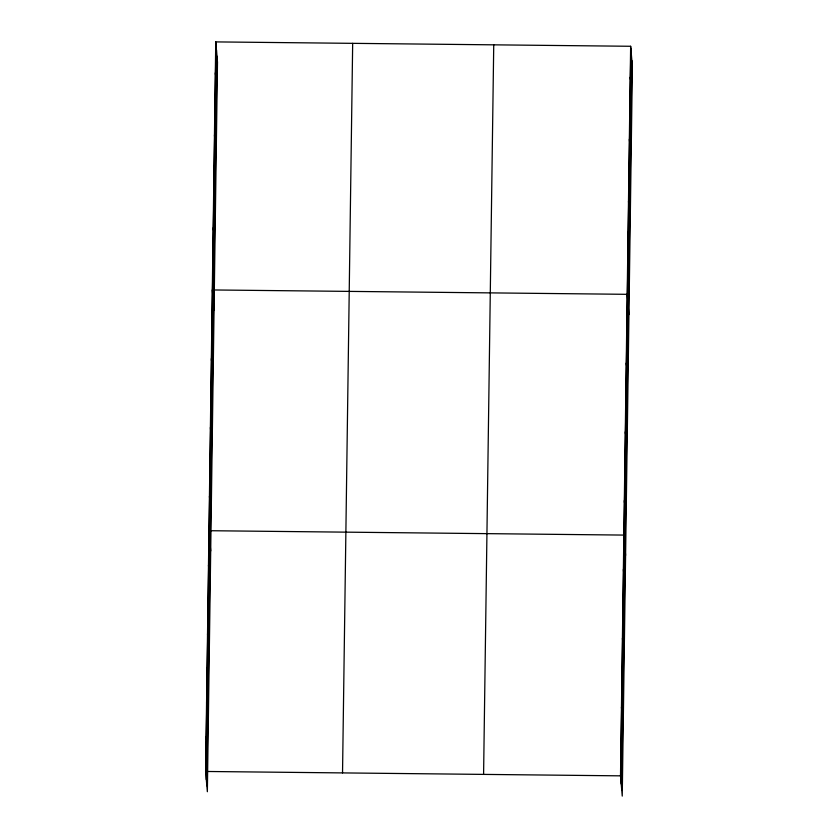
<?xml version="1.0" encoding="UTF-8"?>
<svg xmlns="http://www.w3.org/2000/svg" width="838" height="838" viewBox="0 0 838 838"><rect width="100%" height="100%" fill="white"/><g stroke="black" fill="none" stroke-linecap="round" stroke-linejoin="round"><path stroke-width="1.26" d="M215.754 41.9L217.492 62.159L207.353 791.721L205.614 771.463L215.754 41.9L630.647 46.279L632.386 66.537L622.246 796.1L620.508 775.841L630.647 46.279M205.802 773.61L215.942 44.058M206.305 779.591L216.455 50.029M206.839 785.74L216.979 56.188M342.533 772.908L352.672 43.346M483.589 774.396L493.739 44.833M620.696 777.999L630.836 48.436M621.199 783.97L631.349 54.407M621.733 790.129L631.873 60.566M205.614 771.463L620.508 775.841M630.218 77.285L630.406 79.442M629.788 108.291L629.977 110.448M629.359 139.297L629.537 141.454M628.929 170.303L629.108 172.46M628.5 201.309L628.678 203.466M628.06 232.315L628.249 234.472M627.631 263.321L627.819 265.478M628.94 314.596L627.201 294.327L212.307 289.948L214.046 310.207M626.719 328.726L626.908 330.884M626.248 363.116L626.426 365.274M625.766 397.516L625.955 399.663M625.284 431.905L625.473 434.063M624.813 466.295L624.991 468.452M624.331 500.695L624.52 502.852M625.588 555.343L623.849 535.084L208.955 530.705L210.694 550.964M623.378 569.484L623.556 571.631M622.896 603.873L623.084 606.031M622.425 638.263L622.603 640.421M621.943 672.663L622.121 674.81M621.461 707.052L621.649 709.21M620.989 741.452L621.168 743.599M215.324 72.906L215.513 75.064M214.895 103.912L215.083 106.07M214.465 134.918L214.643 137.076M214.036 165.924L214.214 168.082M213.606 196.93L213.784 199.088M213.166 227.936L213.355 230.094M212.737 258.942L212.925 261.1M211.825 324.348L212.014 326.495M211.354 358.737L211.532 360.895M210.872 393.127L211.061 395.285M210.39 427.527L210.579 429.674M209.919 461.916L210.097 464.074M209.437 496.316L209.626 498.463M208.484 565.095L208.662 567.253M208.002 599.495L208.191 601.642M207.531 633.884L207.709 636.042M207.049 668.274L207.237 670.431M206.567 702.673L206.756 704.831M206.096 737.063L206.274 739.221"/></g></svg>
